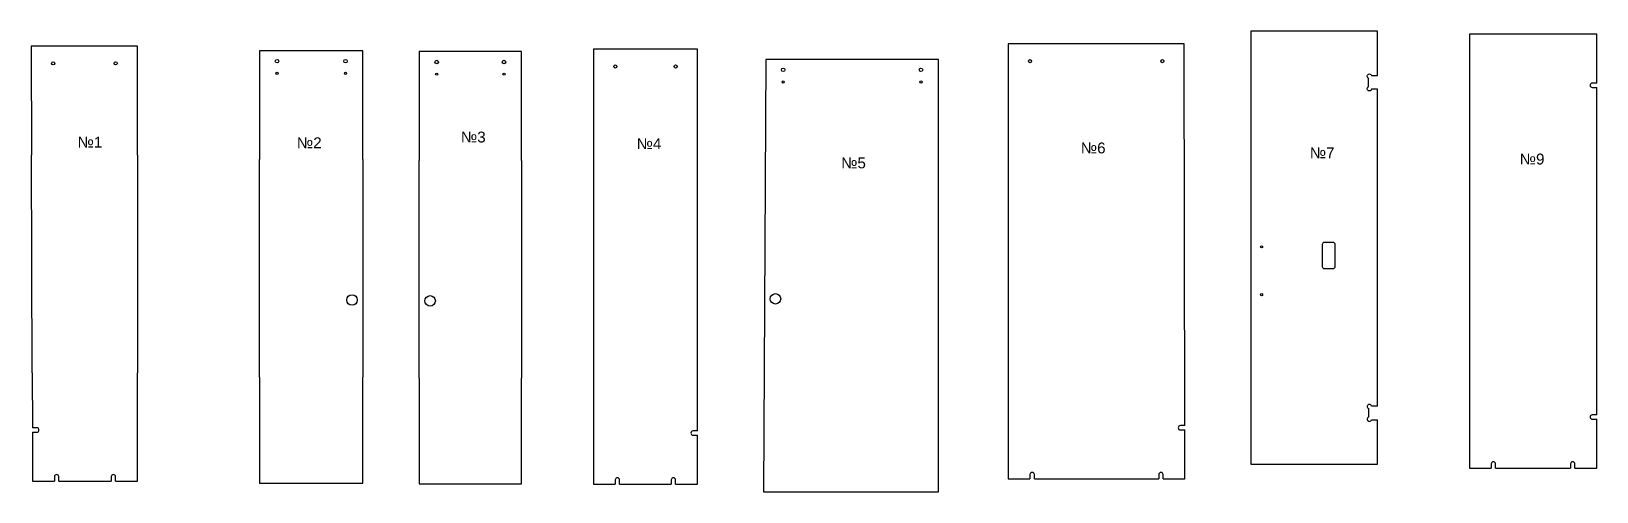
# Model space of a CAD drawing. Extents: x -3 to 7181, y -46 to 2069.
import ezdxf

# ---------------------------------------------------------------- set-up
doc = ezdxf.new("R2010")
doc.units = 0
doc.header["$MEASUREMENT"] = 0
doc.styles.get("Standard").update_dxf_attribs({"font": 'simplex.shx'})

msp = doc.modelspace()

# ---------------------------------------------------------------- linework, layer by layer
for p, q in [((7180.7, 2055.5), (6596.7, 2055.5)), ((6596.7, 2055.5), (6596.7, 61.5)), ((7180.7, 1830.5), (7180.7, 2055.5)), ((484, 2000), (-3, 2000)), ((-3, 2000), (-1.5, 1500)), ((484, 1500), (484, 2000)), ((1518.8, 1979.3), (1044.8, 1979.3)), ((1044.8, 1979.3), (1044.8, 1479.3)), ((1518.8, 1479.3), (1518.8, 1979.3)), ((2246.3, 1975.3), (1777.3, 1975.3)), ((1777.3, 1975.3), (1777.3, 1475.3)), ((2246.3, 1475.3), (2246.3, 1975.3)), ((3053.8, 1985.8), (2576.8, 1985.8)), ((2576.8, 1985.8), (2576.8, 1485.8)), ((3053.8, 1485.8), (3053.8, 1985.8)), ((3367.6, 1939.6), (3357.6, -46.4)), ((4159.6, 1939.6), (3367.6, 1939.6)), ((4159.6, -46.4), (4159.6, 1939.6)), ((5287.1, 2010.2), (4480.1, 2010.2)), ((4480.1, 2010.2), (4480.1, 12.2)), ((5290.6, 257.2), (5287.1, 2010.2)), ((7180.7, 1830.5), (7160.7, 1830.5)), ((7160.7, 1810.5), (7180.7, 1810.5)), ((7180.7, 306.5), (7180.7, 1810.5)), ((1.5, 500), (-1.5, 1500)), ((484, 1500), (484, 500)), ((1044.8, 479.3), (1044.8, 1479.3)), ((1518.8, 1479.3), (1518.8, 479.3)), ((1777.3, 475.3), (1777.3, 1475.3)), ((2246.3, 1475.3), (2246.3, 475.3)), ((2576.8, 1485.8), (2576.8, 485.8)), ((3053.8, 485.8), (3053.8, 1485.8)), ((5921, 1088.7), (5921, 988.7)), ((5971, 1098.7), (5931, 1098.7)), ((5981, 988.7), (5981, 1088.7)), ((5931, 978.7), (5971, 978.7)), ((1.5, 500), (2.3, 247)), ((484, 2), (484, 500)), ((1044.8, 479.3), (1044.8, -6.7)), ((1518.8, -6.7), (1518.8, 479.3)), ((1777.3, 475.3), (1777.3, -10.7)), ((2246.3, -10.7), (2246.3, 475.3)), ((2576.8, 485.8), (2576.8, -12.2)), ((3053.8, 232.8), (3053.8, 485.8)), ((7180.7, 306.5), (7160.7, 306.5)), ((22.3, 247.1), (2.3, 247)), ((2.3, 227), (22.3, 227.1)), ((2.3, 227), (3, 2)), ((3053.8, 232.8), (3033.8, 232.8)), ((5290.6, 257.2), (5270.6, 257.2)), ((5270.6, 237.2), (5290.6, 237.2)), ((5291.1, 12.2), (5290.6, 237.2)), ((7160.7, 286.5), (7180.7, 286.5)), ((7180.7, 61.5), (7180.7, 286.5)), ((3033.8, 212.8), (3053.8, 212.8)), ((3053.8, -12.2), (3053.8, 212.8)), ((6696.7, 81.5), (6696.7, 61.5)), ((6716.7, 61.5), (6716.7, 81.5)), ((7060.7, 81.5), (7060.7, 61.5)), ((7080.7, 61.5), (7080.7, 81.5)), ((3, 2), (103, 2)), ((103, 22), (103, 2)), ((123, 2), (123, 22)), ((123, 2), (364, 2)), ((364, 22), (364, 2)), ((384, 2), (384, 22)), ((384, 2), (484, 2)), ((2676.8, 7.8), (2676.8, -12.2)), ((2696.8, -12.2), (2696.8, 7.8)), ((2933.8, 7.8), (2933.8, -12.2)), ((2953.8, -12.2), (2953.8, 7.8)), ((4480.1, 12.2), (4580.1, 12.2)), ((4580.1, 32.2), (4580.1, 12.2)), ((4600.1, 12.2), (4600.1, 32.2)), ((4600.1, 12.2), (5171.1, 12.2)), ((5171.1, 32.2), (5171.1, 12.2)), ((5191.1, 12.2), (5191.1, 32.2)), ((5191.1, 12.2), (5291.1, 12.2)), ((6596.7, 61.5), (6696.7, 61.5)), ((6716.7, 61.5), (7060.7, 61.5)), ((7080.7, 61.5), (7180.7, 61.5)), ((1044.8, -6.7), (1518.8, -6.7)), ((1777.3, -10.7), (2246.3, -10.7)), ((2576.8, -12.2), (2676.8, -12.2)), ((2696.8, -12.2), (2933.8, -12.2)), ((2953.8, -12.2), (3053.8, -12.2)), ((3357.6, -46.4), (4159.6, -46.4))]:
    msp.add_line(p, q)
for points in [[(6174.8, 1866), (6174.8, 2068.5), (5592.8, 2068.5), (5592.8, 80.5), (6174.8, 80.5), (6174.8, 284)], [(6174.8, 347), (6174.8, 1801)]]:
    msp.add_lwpolyline(points)
for points in [[(6174.8, 1801, 0.414214), (6173.8, 1802), (6147.5, 1802, -1.59947), (6133.8, 1813.7), (6133.8, 1853.4, -1.59947), (6147.5, 1865), (6173.8, 1865, 0.414214), (6174.8, 1866)], [(6174.8, 347), (6147.5, 347, 1.59947), (6133.8, 335.4), (6133.8, 295.7, 1.59947), (6147.5, 284), (6174.8, 284)]]:
    msp.add_lwpolyline(points, format="xyb")
for centre, radius in [((97.2, 1921), 7), ((384, 1921), 7), ((1124.8, 1931.3), 8), ((1124.8, 1875.3), 5), ((1438.8, 1931.3), 8), ((1438.8, 1875.3), 5), ((1857.3, 1927.3), 8), ((1857.3, 1871.3), 5), ((2166.3, 1927.3), 8), ((2166.3, 1871.3), 5), ((2676.8, 1906.8), 7), ((2953.8, 1906.8), 7), ((3447.2, 1891.6), 8), ((4079.6, 1891.6), 8), ((4580.1, 1931.2), 7), ((5187.3, 1931.2), 7), ((3447.2, 1835.6), 5), ((4079.6, 1835.6), 5), ((5642.8, 1078.5), 5), ((3412.1, 839.6), 24), ((5642.8, 858.5), 5), ((1468.8, 834.3), 24), ((1827.3, 830.3), 24)]:
    msp.add_circle(centre, radius)
for centre, start, end in [((7160.7, 1820.5), 90, 270), ((5931, 1088.7), 90, 180), ((5971, 1088.7), 0, 90), ((5931, 988.7), 180, 270), ((5971, 988.7), 270, 0), ((7160.7, 296.5), 90, 270), ((22.3, 237.1), 270.17206, 90.17206), ((3033.8, 222.8), 90, 270), ((5270.6, 247.2), 90.11442, 270.11442), ((6706.7, 81.5), 0, 180), ((7070.7, 81.5), 0, 180), ((113, 22), 0, 180), ((374, 22), 0, 180), ((2686.8, 7.8), 0, 180), ((2943.8, 7.8), 0, 180), ((4590.1, 32.2), 0, 180), ((5181.1, 32.2), 0, 180)]:
    msp.add_arc(centre, 10, start, end)

# ---------------------------------------------------------------- texts
at = {"char_height": 50, "attachment_point": 1}
for s, heights, insert in [('{\\fArial|b0|i0|c204|p34;№1}', [-50.2], (209.3, 1584.2)), ('{\\fArial|b0|i0|c204|p34;№2}', [-50.2], (1215.5, 1581.4)), ('{\\fArial|b0|i0|c204|p34;№3}', [-51.1], (1968.4, 1607.7)), ('{\\fArial|b0|i0|c204|p34;№4}', [-50], (2774.8, 1577.2)), ('{\\fArial|b0|i0|c204|p34;№6}', [-51.1], (4813.2, 1557.7)), ('{\\fArial|b0|i0|c204|p34;№7}', [-50], (5864.1, 1535.3)), ('{\\fArial|b0|i0|c204|p34;№5}', [-50.9], (3713.3, 1489)), ('{\\fArial|b0|i0|c204|p34;№9}', [-51.1], (6827.3, 1506.7))]:
    msp.add_mtext_dynamic_manual_height_columns(s, width=54.66, gutter_width=12.5, heights=heights, dxfattribs=dict(at, insert=insert))

doc.saveas('drawing.dxf')
